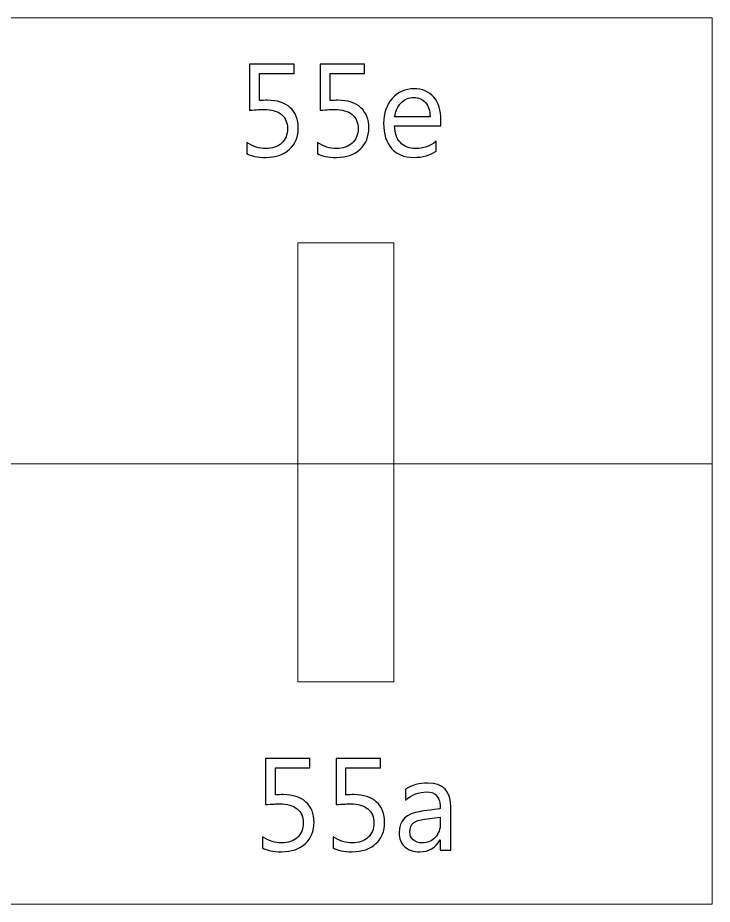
# Model space of a CAD drawing. Header units: centimetres. Extents: x -494 to 505, y -672 to 577.
# Drawn here: x -1.7 to 55.3, y 503.1 to 575.8 of the extents above; entities that cross this region are included whole.
import ezdxf

# ---------------------------------------------------------------- set-up
doc = ezdxf.new("R2010")
doc.units = ezdxf.units.CM
doc.header["$MEASUREMENT"] = 0
doc.layers.add('Camada 1', color=7, linetype='Continuous')
doc.layers.add('Camada 2', color=10, linetype='Continuous')

msp = doc.modelspace()

# ---------------------------------------------------------------- linework, layer by layer
at = {"layer": 'Camada 1', "lineweight": 9}
msp.add_lwpolyline([(21.272246, 521.302996), (29.149802, 521.302996), (29.149802, 557.360836), (21.272246, 557.360836), (21.272246, 521.302996)], close=True, dxfattribs=at)
for points in [[(-145.138902, 575.831208), (-145.138902, 575.831208), (55.280306, 575.830192), (55.280306, 575.830192), (55.280306, 575.830192), (55.280306, 575.830192), (55.280306, 503.05716), (55.280306, 503.05716), (55.280306, 503.05716), (55.280306, 503.05716), (-145.138902, 503.063764), (-145.138902, 503.063764), (-145.138902, 503.063764), (-145.138902, 503.063764), (-145.138902, 575.831208), (-145.138902, 575.831208)], [(-145.138902, 539.208472), (-145.138902, 539.208472), (55.280306, 539.207964), (55.280306, 539.207964), (55.280306, 539.207964), (55.280306, 539.207964), (55.280306, 503.05716), (55.280306, 503.05716), (55.280306, 503.05716), (55.280306, 503.05716), (-145.138902, 503.060462), (-145.138902, 503.060462), (-145.138902, 503.060462), (-145.138902, 503.060462), (-145.138902, 539.208472), (-145.138902, 539.208472)]]:
    msp.add_open_spline(points, degree=3, knots=[0, 0, 0, 0, 0.2, 0.2, 0.2, 0.20000001, 0.4, 0.4, 0.4, 0.40000001, 0.6, 0.6, 0.6, 0.60000001, 1, 1, 1, 1], dxfattribs=at)
at = {"layer": 'Camada 2'}
for points, knots in [([(17.074388, 564.67756), (17.074388, 564.67756), (17.074388, 565.591452), (17.074388, 565.591452), (17.074388, 565.591452), (17.588738, 565.254648), (18.111978, 565.085992), (18.644108, 565.085992), (18.644108, 565.085992), (19.176492, 565.085992), (19.604736, 565.236614), (19.930872, 565.537604), (19.930872, 565.537604), (20.255484, 565.83707), (20.418552, 566.236612), (20.418552, 566.733182), (20.418552, 566.733182), (20.418552, 567.225942), (20.251674, 567.61126), (19.920204, 567.887104), (19.920204, 567.887104), (19.586956, 568.163202), (19.111976, 568.301124), (18.491962, 568.301124), (18.491962, 568.301124), (18.282158, 568.301124), (17.88795, 568.279788), (17.310862, 568.238386), (17.310862, 568.238386), (17.310862, 568.238386), (17.310862, 572.021716), (17.310862, 572.021716), (17.310862, 572.021716), (17.310862, 572.021716), (20.956016, 572.021716), (20.956016, 572.021716), (20.956016, 572.021716), (20.956016, 572.021716), (20.956016, 571.247524), (20.956016, 571.247524), (20.956016, 571.247524), (20.956016, 571.247524), (18.12798, 571.247524), (18.12798, 571.247524), (18.12798, 571.247524), (18.12798, 571.247524), (18.12798, 569.03239), (18.12798, 569.03239), (18.12798, 569.03239), (18.359374, 569.046614), (18.57248, 569.05398), (18.769584, 569.05398), (18.769584, 569.05398), (19.574256, 569.05398), (20.19808, 568.851288), (20.63877, 568.44819), (20.63877, 568.44819), (21.079714, 568.044838), (21.300186, 567.491118), (21.300186, 566.788554), (21.300186, 566.788554), (21.300186, 566.061098), (21.063712, 565.474866), (20.588732, 565.032398), (20.588732, 565.032398), (20.113752, 564.587898), (19.46148, 564.365648), (18.635218, 564.365648), (18.635218, 564.365648), (17.938242, 564.365648), (17.418304, 564.469534), (17.074388, 564.67756)], [0, 0, 0, 0, 0.052631579, 0.052631579, 0.052631579, 0.052631589, 0.105263158, 0.105263158, 0.105263158, 0.105263168, 0.157894737, 0.157894737, 0.157894737, 0.157894747, 0.210526316, 0.210526316, 0.210526316, 0.210526326, 0.263157895, 0.263157895, 0.263157895, 0.263157905, 0.315789474, 0.315789474, 0.315789474, 0.315789484, 0.368421053, 0.368421053, 0.368421053, 0.368421063, 0.421052632, 0.421052632, 0.421052632, 0.421052642, 0.473684211, 0.473684211, 0.473684211, 0.473684221, 0.526315789, 0.526315789, 0.526315789, 0.526315799, 0.578947368, 0.578947368, 0.578947368, 0.578947378, 0.631578947, 0.631578947, 0.631578947, 0.631578957, 0.684210526, 0.684210526, 0.684210526, 0.684210536, 0.736842105, 0.736842105, 0.736842105, 0.736842115, 0.789473684, 0.789473684, 0.789473684, 0.789473694, 0.842105263, 0.842105263, 0.842105263, 0.842105273, 0.894736842, 0.894736842, 0.894736842, 0.894736852, 1, 1, 1, 1]), ([(22.87016, 564.67756), (22.87016, 564.67756), (22.87016, 565.591452), (22.87016, 565.591452), (22.87016, 565.591452), (23.38451, 565.254648), (23.90775, 565.085992), (24.43988, 565.085992), (24.43988, 565.085992), (24.972264, 565.085992), (25.400508, 565.236614), (25.726644, 565.537604), (25.726644, 565.537604), (26.051256, 565.83707), (26.214324, 566.236612), (26.214324, 566.733182), (26.214324, 566.733182), (26.214324, 567.225942), (26.047446, 567.61126), (25.715976, 567.887104), (25.715976, 567.887104), (25.382728, 568.163202), (24.907748, 568.301124), (24.287734, 568.301124), (24.287734, 568.301124), (24.07793, 568.301124), (23.683722, 568.279788), (23.106634, 568.238386), (23.106634, 568.238386), (23.106634, 568.238386), (23.106634, 572.021716), (23.106634, 572.021716), (23.106634, 572.021716), (23.106634, 572.021716), (26.751788, 572.021716), (26.751788, 572.021716), (26.751788, 572.021716), (26.751788, 572.021716), (26.751788, 571.247524), (26.751788, 571.247524), (26.751788, 571.247524), (26.751788, 571.247524), (23.923752, 571.247524), (23.923752, 571.247524), (23.923752, 571.247524), (23.923752, 571.247524), (23.923752, 569.03239), (23.923752, 569.03239), (23.923752, 569.03239), (24.155146, 569.046614), (24.368252, 569.05398), (24.565356, 569.05398), (24.565356, 569.05398), (25.370028, 569.05398), (25.993852, 568.851288), (26.434542, 568.44819), (26.434542, 568.44819), (26.875486, 568.044838), (27.095958, 567.491118), (27.095958, 566.788554), (27.095958, 566.788554), (27.095958, 566.061098), (26.859484, 565.474866), (26.384504, 565.032398), (26.384504, 565.032398), (25.909524, 564.587898), (25.257252, 564.365648), (24.43099, 564.365648), (24.43099, 564.365648), (23.734014, 564.365648), (23.214076, 564.469534), (22.87016, 564.67756)], [0, 0, 0, 0, 0.052631579, 0.052631579, 0.052631579, 0.052631589, 0.105263158, 0.105263158, 0.105263158, 0.105263168, 0.157894737, 0.157894737, 0.157894737, 0.157894747, 0.210526316, 0.210526316, 0.210526316, 0.210526326, 0.263157895, 0.263157895, 0.263157895, 0.263157905, 0.315789474, 0.315789474, 0.315789474, 0.315789484, 0.368421053, 0.368421053, 0.368421053, 0.368421063, 0.421052632, 0.421052632, 0.421052632, 0.421052642, 0.473684211, 0.473684211, 0.473684211, 0.473684221, 0.526315789, 0.526315789, 0.526315789, 0.526315799, 0.578947368, 0.578947368, 0.578947368, 0.578947378, 0.631578947, 0.631578947, 0.631578947, 0.631578957, 0.684210526, 0.684210526, 0.684210526, 0.684210536, 0.736842105, 0.736842105, 0.736842105, 0.736842115, 0.789473684, 0.789473684, 0.789473684, 0.789473694, 0.842105263, 0.842105263, 0.842105263, 0.842105273, 0.894736842, 0.894736842, 0.894736842, 0.894736852, 1, 1, 1, 1]), ([(32.999172, 566.967878), (32.999172, 566.967878), (29.203396, 566.967878), (29.203396, 566.967878), (29.203396, 566.967878), (29.217874, 566.367422), (29.379164, 565.903364), (29.685488, 565.577228), (29.685488, 565.577228), (29.993844, 565.24906), (30.416754, 565.085992), (30.954472, 565.085992), (30.954472, 565.085992), (31.560262, 565.085992), (32.11576, 565.286906), (32.622998, 565.688226), (32.622998, 565.688226), (32.622998, 565.688226), (32.622998, 564.881776), (32.622998, 564.881776), (32.622998, 564.881776), (32.151574, 564.537606), (31.526226, 564.365648), (30.750002, 564.365648), (30.750002, 564.365648), (29.992066, 564.365648), (29.395166, 564.609488), (28.961588, 565.098692), (28.961588, 565.098692), (28.527756, 565.587896), (28.311094, 566.275982), (28.311094, 567.161426), (28.311094, 567.161426), (28.311094, 568.000134), (28.547568, 568.681108), (29.022548, 569.209682), (29.022548, 569.209682), (29.497528, 569.736732), (30.085284, 570.00013), (30.789626, 570.00013), (30.789626, 570.00013), (31.49219, 570.00013), (32.036766, 569.772546), (32.422084, 569.317378), (32.422084, 569.317378), (32.807402, 568.86221), (32.999172, 568.229496), (32.999172, 567.41949), (32.999172, 567.41949), (32.999172, 567.41949), (32.999172, 566.967878), (32.999172, 566.967878)], [0, 0, 0, 0, 0.071428571, 0.071428571, 0.071428571, 0.071428581, 0.142857143, 0.142857143, 0.142857143, 0.142857153, 0.214285714, 0.214285714, 0.214285714, 0.214285724, 0.285714286, 0.285714286, 0.285714286, 0.285714296, 0.357142857, 0.357142857, 0.357142857, 0.357142867, 0.428571429, 0.428571429, 0.428571429, 0.428571439, 0.5, 0.5, 0.5, 0.50000001, 0.571428571, 0.571428571, 0.571428571, 0.571428581, 0.642857143, 0.642857143, 0.642857143, 0.642857153, 0.714285714, 0.714285714, 0.714285714, 0.714285724, 0.785714286, 0.785714286, 0.785714286, 0.785714296, 0.857142857, 0.857142857, 0.857142857, 0.857142867, 1, 1, 1, 1]), ([(32.117538, 567.699144), (32.113982, 568.197238), (31.99384, 568.586112), (31.757366, 568.863988), (31.757366, 568.863988), (31.520638, 569.14161), (31.192724, 569.279786), (30.77337, 569.279786), (30.77337, 569.279786), (30.368494, 569.279786), (30.022546, 569.134498), (29.739336, 568.842398), (29.739336, 568.842398), (29.456126, 568.550298), (29.280612, 568.170314), (29.214318, 567.699144), (29.214318, 567.699144), (29.214318, 567.699144), (32.117538, 567.699144), (32.117538, 567.699144)], [0, 0, 0, 0, 0.166666667, 0.166666667, 0.166666667, 0.166666677, 0.333333333, 0.333333333, 0.333333333, 0.333333343, 0.5, 0.5, 0.5, 0.50000001, 0.666666667, 0.666666667, 0.666666667, 0.666666677, 1, 1, 1, 1]), ([(18.369788, 507.67996), (18.369788, 507.67996), (18.369788, 508.593852), (18.369788, 508.593852), (18.369788, 508.593852), (18.884138, 508.257048), (19.407378, 508.088392), (19.939508, 508.088392), (19.939508, 508.088392), (20.471892, 508.088392), (20.900136, 508.239014), (21.226272, 508.540004), (21.226272, 508.540004), (21.550884, 508.83947), (21.713952, 509.239012), (21.713952, 509.735582), (21.713952, 509.735582), (21.713952, 510.228342), (21.547074, 510.61366), (21.215604, 510.889504), (21.215604, 510.889504), (20.882356, 511.165602), (20.407376, 511.303524), (19.787362, 511.303524), (19.787362, 511.303524), (19.577558, 511.303524), (19.18335, 511.282188), (18.606262, 511.240786), (18.606262, 511.240786), (18.606262, 511.240786), (18.606262, 515.024116), (18.606262, 515.024116), (18.606262, 515.024116), (18.606262, 515.024116), (22.251416, 515.024116), (22.251416, 515.024116), (22.251416, 515.024116), (22.251416, 515.024116), (22.251416, 514.249924), (22.251416, 514.249924), (22.251416, 514.249924), (22.251416, 514.249924), (19.42338, 514.249924), (19.42338, 514.249924), (19.42338, 514.249924), (19.42338, 514.249924), (19.42338, 512.03479), (19.42338, 512.03479), (19.42338, 512.03479), (19.654774, 512.049014), (19.86788, 512.05638), (20.064984, 512.05638), (20.064984, 512.05638), (20.869656, 512.05638), (21.49348, 511.853688), (21.93417, 511.45059), (21.93417, 511.45059), (22.375114, 511.047238), (22.595586, 510.493518), (22.595586, 509.790954), (22.595586, 509.790954), (22.595586, 509.063498), (22.359112, 508.477266), (21.884132, 508.034798), (21.884132, 508.034798), (21.409152, 507.590298), (20.75688, 507.368048), (19.930618, 507.368048), (19.930618, 507.368048), (19.233642, 507.368048), (18.713704, 507.471934), (18.369788, 507.67996)], [0, 0, 0, 0, 0.052631579, 0.052631579, 0.052631579, 0.052631589, 0.105263158, 0.105263158, 0.105263158, 0.105263168, 0.157894737, 0.157894737, 0.157894737, 0.157894747, 0.210526316, 0.210526316, 0.210526316, 0.210526326, 0.263157895, 0.263157895, 0.263157895, 0.263157905, 0.315789474, 0.315789474, 0.315789474, 0.315789484, 0.368421053, 0.368421053, 0.368421053, 0.368421063, 0.421052632, 0.421052632, 0.421052632, 0.421052642, 0.473684211, 0.473684211, 0.473684211, 0.473684221, 0.526315789, 0.526315789, 0.526315789, 0.526315799, 0.578947368, 0.578947368, 0.578947368, 0.578947378, 0.631578947, 0.631578947, 0.631578947, 0.631578957, 0.684210526, 0.684210526, 0.684210526, 0.684210536, 0.736842105, 0.736842105, 0.736842105, 0.736842115, 0.789473684, 0.789473684, 0.789473684, 0.789473694, 0.842105263, 0.842105263, 0.842105263, 0.842105273, 0.894736842, 0.894736842, 0.894736842, 0.894736852, 1, 1, 1, 1]), ([(24.16556, 507.67996), (24.16556, 507.67996), (24.16556, 508.593852), (24.16556, 508.593852), (24.16556, 508.593852), (24.67991, 508.257048), (25.20315, 508.088392), (25.73528, 508.088392), (25.73528, 508.088392), (26.267664, 508.088392), (26.695908, 508.239014), (27.022044, 508.540004), (27.022044, 508.540004), (27.346656, 508.83947), (27.509724, 509.239012), (27.509724, 509.735582), (27.509724, 509.735582), (27.509724, 510.228342), (27.342846, 510.61366), (27.011376, 510.889504), (27.011376, 510.889504), (26.678128, 511.165602), (26.203148, 511.303524), (25.583134, 511.303524), (25.583134, 511.303524), (25.37333, 511.303524), (24.979122, 511.282188), (24.402034, 511.240786), (24.402034, 511.240786), (24.402034, 511.240786), (24.402034, 515.024116), (24.402034, 515.024116), (24.402034, 515.024116), (24.402034, 515.024116), (28.047188, 515.024116), (28.047188, 515.024116), (28.047188, 515.024116), (28.047188, 515.024116), (28.047188, 514.249924), (28.047188, 514.249924), (28.047188, 514.249924), (28.047188, 514.249924), (25.219152, 514.249924), (25.219152, 514.249924), (25.219152, 514.249924), (25.219152, 514.249924), (25.219152, 512.03479), (25.219152, 512.03479), (25.219152, 512.03479), (25.450546, 512.049014), (25.663652, 512.05638), (25.860756, 512.05638), (25.860756, 512.05638), (26.665428, 512.05638), (27.289252, 511.853688), (27.729942, 511.45059), (27.729942, 511.45059), (28.170886, 511.047238), (28.391358, 510.493518), (28.391358, 509.790954), (28.391358, 509.790954), (28.391358, 509.063498), (28.154884, 508.477266), (27.679904, 508.034798), (27.679904, 508.034798), (27.204924, 507.590298), (26.552652, 507.368048), (25.72639, 507.368048), (25.72639, 507.368048), (25.029414, 507.368048), (24.509476, 507.471934), (24.16556, 507.67996)], [0, 0, 0, 0, 0.052631579, 0.052631579, 0.052631579, 0.052631589, 0.105263158, 0.105263158, 0.105263158, 0.105263168, 0.157894737, 0.157894737, 0.157894737, 0.157894747, 0.210526316, 0.210526316, 0.210526316, 0.210526326, 0.263157895, 0.263157895, 0.263157895, 0.263157905, 0.315789474, 0.315789474, 0.315789474, 0.315789484, 0.368421053, 0.368421053, 0.368421053, 0.368421063, 0.421052632, 0.421052632, 0.421052632, 0.421052642, 0.473684211, 0.473684211, 0.473684211, 0.473684221, 0.526315789, 0.526315789, 0.526315789, 0.526315799, 0.578947368, 0.578947368, 0.578947368, 0.578947378, 0.631578947, 0.631578947, 0.631578947, 0.631578957, 0.684210526, 0.684210526, 0.684210526, 0.684210536, 0.736842105, 0.736842105, 0.736842105, 0.736842115, 0.789473684, 0.789473684, 0.789473684, 0.789473694, 0.842105263, 0.842105263, 0.842105263, 0.842105273, 0.894736842, 0.894736842, 0.894736842, 0.894736852, 1, 1, 1, 1]), ([(33.821624, 507.49708), (33.821624, 507.49708), (32.961326, 507.49708), (32.961326, 507.49708), (32.961326, 507.49708), (32.961326, 507.49708), (32.961326, 508.337566), (32.961326, 508.337566), (32.961326, 508.337566), (32.961326, 508.337566), (32.939736, 508.337566), (32.939736, 508.337566), (32.939736, 508.337566), (32.56534, 507.690628), (32.015176, 507.368048), (31.285688, 507.368048), (31.285688, 507.368048), (30.749748, 507.368048), (30.330394, 507.509526), (30.027626, 507.794514), (30.027626, 507.794514), (29.724604, 508.077724), (29.574236, 508.454152), (29.574236, 508.923544), (29.574236, 508.923544), (29.574236, 509.92913), (30.165548, 510.515108), (31.348426, 510.679954), (31.348426, 510.679954), (31.348426, 510.679954), (32.961326, 510.90576), (32.961326, 510.90576), (32.961326, 510.90576), (32.961326, 511.823208), (32.59201, 512.282186), (31.853886, 512.282186), (31.853886, 512.282186), (31.206694, 512.282186), (30.622494, 512.059936), (30.101032, 511.615436), (30.101032, 511.615436), (30.101032, 511.615436), (30.101032, 512.49707), (30.101032, 512.49707), (30.101032, 512.49707), (30.629606, 512.834128), (31.237174, 513.00253), (31.927292, 513.00253), (31.927292, 513.00253), (33.190688, 513.00253), (33.821624, 512.334002), (33.821624, 510.995422), (33.821624, 510.995422), (33.821624, 510.995422), (33.821624, 507.49708), (33.821624, 507.49708)], [0, 0, 0, 0, 0.066666667, 0.066666667, 0.066666667, 0.066666677, 0.133333333, 0.133333333, 0.133333333, 0.133333343, 0.2, 0.2, 0.2, 0.20000001, 0.266666667, 0.266666667, 0.266666667, 0.266666677, 0.333333333, 0.333333333, 0.333333333, 0.333333343, 0.4, 0.4, 0.4, 0.40000001, 0.466666667, 0.466666667, 0.466666667, 0.466666677, 0.533333333, 0.533333333, 0.533333333, 0.533333343, 0.6, 0.6, 0.6, 0.60000001, 0.666666667, 0.666666667, 0.666666667, 0.666666677, 0.733333333, 0.733333333, 0.733333333, 0.733333343, 0.8, 0.8, 0.8, 0.80000001, 0.866666667, 0.866666667, 0.866666667, 0.866666677, 1, 1, 1, 1]), ([(32.961326, 510.217674), (32.961326, 510.217674), (31.663894, 510.03835), (31.663894, 510.03835), (31.663894, 510.03835), (31.264098, 509.982724), (30.963108, 509.882394), (30.76067, 509.740916), (30.76067, 509.740916), (30.557978, 509.597406), (30.45587, 509.346454), (30.45587, 508.984504), (30.45587, 508.984504), (30.45587, 508.721106), (30.549088, 508.505968), (30.737302, 508.339344), (30.737302, 508.339344), (30.923738, 508.17272), (31.174436, 508.088392), (31.48457, 508.088392), (31.48457, 508.088392), (31.912814, 508.088392), (32.265874, 508.239014), (32.54375, 508.538226), (32.54375, 508.538226), (32.821626, 508.83947), (32.961326, 509.2192), (32.961326, 509.679956), (32.961326, 509.679956), (32.961326, 509.679956), (32.961326, 510.217674), (32.961326, 510.217674)], [0, 0, 0, 0, 0.111111111, 0.111111111, 0.111111111, 0.111111121, 0.222222222, 0.222222222, 0.222222222, 0.222222232, 0.333333333, 0.333333333, 0.333333333, 0.333333343, 0.444444444, 0.444444444, 0.444444444, 0.444444454, 0.555555556, 0.555555556, 0.555555556, 0.555555566, 0.666666667, 0.666666667, 0.666666667, 0.666666677, 0.777777778, 0.777777778, 0.777777778, 0.777777788, 1, 1, 1, 1])]:
    msp.add_open_spline(points, degree=3, knots=knots, dxfattribs=at)
at = {"layer": 'Camada 2', "lineweight": 9}
for points, knots in [([(17.074388, 564.67756), (17.074388, 564.67756), (17.074388, 565.591452), (17.074388, 565.591452), (17.074388, 565.591452), (17.588738, 565.254648), (18.111978, 565.085992), (18.644108, 565.085992), (18.644108, 565.085992), (19.176492, 565.085992), (19.604736, 565.236614), (19.930872, 565.537604), (19.930872, 565.537604), (20.255484, 565.83707), (20.418552, 566.236612), (20.418552, 566.733182), (20.418552, 566.733182), (20.418552, 567.225942), (20.251674, 567.61126), (19.920204, 567.887104), (19.920204, 567.887104), (19.586956, 568.163202), (19.111976, 568.301124), (18.491962, 568.301124), (18.491962, 568.301124), (18.282158, 568.301124), (17.88795, 568.279788), (17.310862, 568.238386), (17.310862, 568.238386), (17.310862, 568.238386), (17.310862, 572.021716), (17.310862, 572.021716), (17.310862, 572.021716), (17.310862, 572.021716), (20.956016, 572.021716), (20.956016, 572.021716), (20.956016, 572.021716), (20.956016, 572.021716), (20.956016, 571.247524), (20.956016, 571.247524), (20.956016, 571.247524), (20.956016, 571.247524), (18.12798, 571.247524), (18.12798, 571.247524), (18.12798, 571.247524), (18.12798, 571.247524), (18.12798, 569.03239), (18.12798, 569.03239), (18.12798, 569.03239), (18.359374, 569.046614), (18.57248, 569.05398), (18.769584, 569.05398), (18.769584, 569.05398), (19.574256, 569.05398), (20.19808, 568.851288), (20.63877, 568.44819), (20.63877, 568.44819), (21.079714, 568.044838), (21.300186, 567.491118), (21.300186, 566.788554), (21.300186, 566.788554), (21.300186, 566.061098), (21.063712, 565.474866), (20.588732, 565.032398), (20.588732, 565.032398), (20.113752, 564.587898), (19.46148, 564.365648), (18.635218, 564.365648), (18.635218, 564.365648), (17.938242, 564.365648), (17.418304, 564.469534), (17.074388, 564.67756)], [0, 0, 0, 0, 0.052631579, 0.052631579, 0.052631579, 0.052631589, 0.105263158, 0.105263158, 0.105263158, 0.105263168, 0.157894737, 0.157894737, 0.157894737, 0.157894747, 0.210526316, 0.210526316, 0.210526316, 0.210526326, 0.263157895, 0.263157895, 0.263157895, 0.263157905, 0.315789474, 0.315789474, 0.315789474, 0.315789484, 0.368421053, 0.368421053, 0.368421053, 0.368421063, 0.421052632, 0.421052632, 0.421052632, 0.421052642, 0.473684211, 0.473684211, 0.473684211, 0.473684221, 0.526315789, 0.526315789, 0.526315789, 0.526315799, 0.578947368, 0.578947368, 0.578947368, 0.578947378, 0.631578947, 0.631578947, 0.631578947, 0.631578957, 0.684210526, 0.684210526, 0.684210526, 0.684210536, 0.736842105, 0.736842105, 0.736842105, 0.736842115, 0.789473684, 0.789473684, 0.789473684, 0.789473694, 0.842105263, 0.842105263, 0.842105263, 0.842105273, 0.894736842, 0.894736842, 0.894736842, 0.894736852, 1, 1, 1, 1]), ([(22.87016, 564.67756), (22.87016, 564.67756), (22.87016, 565.591452), (22.87016, 565.591452), (22.87016, 565.591452), (23.38451, 565.254648), (23.90775, 565.085992), (24.43988, 565.085992), (24.43988, 565.085992), (24.972264, 565.085992), (25.400508, 565.236614), (25.726644, 565.537604), (25.726644, 565.537604), (26.051256, 565.83707), (26.214324, 566.236612), (26.214324, 566.733182), (26.214324, 566.733182), (26.214324, 567.225942), (26.047446, 567.61126), (25.715976, 567.887104), (25.715976, 567.887104), (25.382728, 568.163202), (24.907748, 568.301124), (24.287734, 568.301124), (24.287734, 568.301124), (24.07793, 568.301124), (23.683722, 568.279788), (23.106634, 568.238386), (23.106634, 568.238386), (23.106634, 568.238386), (23.106634, 572.021716), (23.106634, 572.021716), (23.106634, 572.021716), (23.106634, 572.021716), (26.751788, 572.021716), (26.751788, 572.021716), (26.751788, 572.021716), (26.751788, 572.021716), (26.751788, 571.247524), (26.751788, 571.247524), (26.751788, 571.247524), (26.751788, 571.247524), (23.923752, 571.247524), (23.923752, 571.247524), (23.923752, 571.247524), (23.923752, 571.247524), (23.923752, 569.03239), (23.923752, 569.03239), (23.923752, 569.03239), (24.155146, 569.046614), (24.368252, 569.05398), (24.565356, 569.05398), (24.565356, 569.05398), (25.370028, 569.05398), (25.993852, 568.851288), (26.434542, 568.44819), (26.434542, 568.44819), (26.875486, 568.044838), (27.095958, 567.491118), (27.095958, 566.788554), (27.095958, 566.788554), (27.095958, 566.061098), (26.859484, 565.474866), (26.384504, 565.032398), (26.384504, 565.032398), (25.909524, 564.587898), (25.257252, 564.365648), (24.43099, 564.365648), (24.43099, 564.365648), (23.734014, 564.365648), (23.214076, 564.469534), (22.87016, 564.67756)], [0, 0, 0, 0, 0.052631579, 0.052631579, 0.052631579, 0.052631589, 0.105263158, 0.105263158, 0.105263158, 0.105263168, 0.157894737, 0.157894737, 0.157894737, 0.157894747, 0.210526316, 0.210526316, 0.210526316, 0.210526326, 0.263157895, 0.263157895, 0.263157895, 0.263157905, 0.315789474, 0.315789474, 0.315789474, 0.315789484, 0.368421053, 0.368421053, 0.368421053, 0.368421063, 0.421052632, 0.421052632, 0.421052632, 0.421052642, 0.473684211, 0.473684211, 0.473684211, 0.473684221, 0.526315789, 0.526315789, 0.526315789, 0.526315799, 0.578947368, 0.578947368, 0.578947368, 0.578947378, 0.631578947, 0.631578947, 0.631578947, 0.631578957, 0.684210526, 0.684210526, 0.684210526, 0.684210536, 0.736842105, 0.736842105, 0.736842105, 0.736842115, 0.789473684, 0.789473684, 0.789473684, 0.789473694, 0.842105263, 0.842105263, 0.842105263, 0.842105273, 0.894736842, 0.894736842, 0.894736842, 0.894736852, 1, 1, 1, 1]), ([(32.999172, 566.967878), (32.999172, 566.967878), (29.203396, 566.967878), (29.203396, 566.967878), (29.203396, 566.967878), (29.217874, 566.367422), (29.379164, 565.903364), (29.685488, 565.577228), (29.685488, 565.577228), (29.993844, 565.24906), (30.416754, 565.085992), (30.954472, 565.085992), (30.954472, 565.085992), (31.560262, 565.085992), (32.11576, 565.286906), (32.622998, 565.688226), (32.622998, 565.688226), (32.622998, 565.688226), (32.622998, 564.881776), (32.622998, 564.881776), (32.622998, 564.881776), (32.151574, 564.537606), (31.526226, 564.365648), (30.750002, 564.365648), (30.750002, 564.365648), (29.992066, 564.365648), (29.395166, 564.609488), (28.961588, 565.098692), (28.961588, 565.098692), (28.527756, 565.587896), (28.311094, 566.275982), (28.311094, 567.161426), (28.311094, 567.161426), (28.311094, 568.000134), (28.547568, 568.681108), (29.022548, 569.209682), (29.022548, 569.209682), (29.497528, 569.736732), (30.085284, 570.00013), (30.789626, 570.00013), (30.789626, 570.00013), (31.49219, 570.00013), (32.036766, 569.772546), (32.422084, 569.317378), (32.422084, 569.317378), (32.807402, 568.86221), (32.999172, 568.229496), (32.999172, 567.41949), (32.999172, 567.41949), (32.999172, 567.41949), (32.999172, 566.967878), (32.999172, 566.967878)], [0, 0, 0, 0, 0.071428571, 0.071428571, 0.071428571, 0.071428581, 0.142857143, 0.142857143, 0.142857143, 0.142857153, 0.214285714, 0.214285714, 0.214285714, 0.214285724, 0.285714286, 0.285714286, 0.285714286, 0.285714296, 0.357142857, 0.357142857, 0.357142857, 0.357142867, 0.428571429, 0.428571429, 0.428571429, 0.428571439, 0.5, 0.5, 0.5, 0.50000001, 0.571428571, 0.571428571, 0.571428571, 0.571428581, 0.642857143, 0.642857143, 0.642857143, 0.642857153, 0.714285714, 0.714285714, 0.714285714, 0.714285724, 0.785714286, 0.785714286, 0.785714286, 0.785714296, 0.857142857, 0.857142857, 0.857142857, 0.857142867, 1, 1, 1, 1]), ([(32.117538, 567.699144), (32.113982, 568.197238), (31.99384, 568.586112), (31.757366, 568.863988), (31.757366, 568.863988), (31.520638, 569.14161), (31.192724, 569.279786), (30.77337, 569.279786), (30.77337, 569.279786), (30.368494, 569.279786), (30.022546, 569.134498), (29.739336, 568.842398), (29.739336, 568.842398), (29.456126, 568.550298), (29.280612, 568.170314), (29.214318, 567.699144), (29.214318, 567.699144), (29.214318, 567.699144), (32.117538, 567.699144), (32.117538, 567.699144)], [0, 0, 0, 0, 0.166666667, 0.166666667, 0.166666667, 0.166666677, 0.333333333, 0.333333333, 0.333333333, 0.333333343, 0.5, 0.5, 0.5, 0.50000001, 0.666666667, 0.666666667, 0.666666667, 0.666666677, 1, 1, 1, 1]), ([(18.369788, 507.67996), (18.369788, 507.67996), (18.369788, 508.593852), (18.369788, 508.593852), (18.369788, 508.593852), (18.884138, 508.257048), (19.407378, 508.088392), (19.939508, 508.088392), (19.939508, 508.088392), (20.471892, 508.088392), (20.900136, 508.239014), (21.226272, 508.540004), (21.226272, 508.540004), (21.550884, 508.83947), (21.713952, 509.239012), (21.713952, 509.735582), (21.713952, 509.735582), (21.713952, 510.228342), (21.547074, 510.61366), (21.215604, 510.889504), (21.215604, 510.889504), (20.882356, 511.165602), (20.407376, 511.303524), (19.787362, 511.303524), (19.787362, 511.303524), (19.577558, 511.303524), (19.18335, 511.282188), (18.606262, 511.240786), (18.606262, 511.240786), (18.606262, 511.240786), (18.606262, 515.024116), (18.606262, 515.024116), (18.606262, 515.024116), (18.606262, 515.024116), (22.251416, 515.024116), (22.251416, 515.024116), (22.251416, 515.024116), (22.251416, 515.024116), (22.251416, 514.249924), (22.251416, 514.249924), (22.251416, 514.249924), (22.251416, 514.249924), (19.42338, 514.249924), (19.42338, 514.249924), (19.42338, 514.249924), (19.42338, 514.249924), (19.42338, 512.03479), (19.42338, 512.03479), (19.42338, 512.03479), (19.654774, 512.049014), (19.86788, 512.05638), (20.064984, 512.05638), (20.064984, 512.05638), (20.869656, 512.05638), (21.49348, 511.853688), (21.93417, 511.45059), (21.93417, 511.45059), (22.375114, 511.047238), (22.595586, 510.493518), (22.595586, 509.790954), (22.595586, 509.790954), (22.595586, 509.063498), (22.359112, 508.477266), (21.884132, 508.034798), (21.884132, 508.034798), (21.409152, 507.590298), (20.75688, 507.368048), (19.930618, 507.368048), (19.930618, 507.368048), (19.233642, 507.368048), (18.713704, 507.471934), (18.369788, 507.67996)], [0, 0, 0, 0, 0.052631579, 0.052631579, 0.052631579, 0.052631589, 0.105263158, 0.105263158, 0.105263158, 0.105263168, 0.157894737, 0.157894737, 0.157894737, 0.157894747, 0.210526316, 0.210526316, 0.210526316, 0.210526326, 0.263157895, 0.263157895, 0.263157895, 0.263157905, 0.315789474, 0.315789474, 0.315789474, 0.315789484, 0.368421053, 0.368421053, 0.368421053, 0.368421063, 0.421052632, 0.421052632, 0.421052632, 0.421052642, 0.473684211, 0.473684211, 0.473684211, 0.473684221, 0.526315789, 0.526315789, 0.526315789, 0.526315799, 0.578947368, 0.578947368, 0.578947368, 0.578947378, 0.631578947, 0.631578947, 0.631578947, 0.631578957, 0.684210526, 0.684210526, 0.684210526, 0.684210536, 0.736842105, 0.736842105, 0.736842105, 0.736842115, 0.789473684, 0.789473684, 0.789473684, 0.789473694, 0.842105263, 0.842105263, 0.842105263, 0.842105273, 0.894736842, 0.894736842, 0.894736842, 0.894736852, 1, 1, 1, 1]), ([(24.16556, 507.67996), (24.16556, 507.67996), (24.16556, 508.593852), (24.16556, 508.593852), (24.16556, 508.593852), (24.67991, 508.257048), (25.20315, 508.088392), (25.73528, 508.088392), (25.73528, 508.088392), (26.267664, 508.088392), (26.695908, 508.239014), (27.022044, 508.540004), (27.022044, 508.540004), (27.346656, 508.83947), (27.509724, 509.239012), (27.509724, 509.735582), (27.509724, 509.735582), (27.509724, 510.228342), (27.342846, 510.61366), (27.011376, 510.889504), (27.011376, 510.889504), (26.678128, 511.165602), (26.203148, 511.303524), (25.583134, 511.303524), (25.583134, 511.303524), (25.37333, 511.303524), (24.979122, 511.282188), (24.402034, 511.240786), (24.402034, 511.240786), (24.402034, 511.240786), (24.402034, 515.024116), (24.402034, 515.024116), (24.402034, 515.024116), (24.402034, 515.024116), (28.047188, 515.024116), (28.047188, 515.024116), (28.047188, 515.024116), (28.047188, 515.024116), (28.047188, 514.249924), (28.047188, 514.249924), (28.047188, 514.249924), (28.047188, 514.249924), (25.219152, 514.249924), (25.219152, 514.249924), (25.219152, 514.249924), (25.219152, 514.249924), (25.219152, 512.03479), (25.219152, 512.03479), (25.219152, 512.03479), (25.450546, 512.049014), (25.663652, 512.05638), (25.860756, 512.05638), (25.860756, 512.05638), (26.665428, 512.05638), (27.289252, 511.853688), (27.729942, 511.45059), (27.729942, 511.45059), (28.170886, 511.047238), (28.391358, 510.493518), (28.391358, 509.790954), (28.391358, 509.790954), (28.391358, 509.063498), (28.154884, 508.477266), (27.679904, 508.034798), (27.679904, 508.034798), (27.204924, 507.590298), (26.552652, 507.368048), (25.72639, 507.368048), (25.72639, 507.368048), (25.029414, 507.368048), (24.509476, 507.471934), (24.16556, 507.67996)], [0, 0, 0, 0, 0.052631579, 0.052631579, 0.052631579, 0.052631589, 0.105263158, 0.105263158, 0.105263158, 0.105263168, 0.157894737, 0.157894737, 0.157894737, 0.157894747, 0.210526316, 0.210526316, 0.210526316, 0.210526326, 0.263157895, 0.263157895, 0.263157895, 0.263157905, 0.315789474, 0.315789474, 0.315789474, 0.315789484, 0.368421053, 0.368421053, 0.368421053, 0.368421063, 0.421052632, 0.421052632, 0.421052632, 0.421052642, 0.473684211, 0.473684211, 0.473684211, 0.473684221, 0.526315789, 0.526315789, 0.526315789, 0.526315799, 0.578947368, 0.578947368, 0.578947368, 0.578947378, 0.631578947, 0.631578947, 0.631578947, 0.631578957, 0.684210526, 0.684210526, 0.684210526, 0.684210536, 0.736842105, 0.736842105, 0.736842105, 0.736842115, 0.789473684, 0.789473684, 0.789473684, 0.789473694, 0.842105263, 0.842105263, 0.842105263, 0.842105273, 0.894736842, 0.894736842, 0.894736842, 0.894736852, 1, 1, 1, 1]), ([(33.821624, 507.49708), (33.821624, 507.49708), (32.961326, 507.49708), (32.961326, 507.49708), (32.961326, 507.49708), (32.961326, 507.49708), (32.961326, 508.337566), (32.961326, 508.337566), (32.961326, 508.337566), (32.961326, 508.337566), (32.939736, 508.337566), (32.939736, 508.337566), (32.939736, 508.337566), (32.56534, 507.690628), (32.015176, 507.368048), (31.285688, 507.368048), (31.285688, 507.368048), (30.749748, 507.368048), (30.330394, 507.509526), (30.027626, 507.794514), (30.027626, 507.794514), (29.724604, 508.077724), (29.574236, 508.454152), (29.574236, 508.923544), (29.574236, 508.923544), (29.574236, 509.92913), (30.165548, 510.515108), (31.348426, 510.679954), (31.348426, 510.679954), (31.348426, 510.679954), (32.961326, 510.90576), (32.961326, 510.90576), (32.961326, 510.90576), (32.961326, 511.823208), (32.59201, 512.282186), (31.853886, 512.282186), (31.853886, 512.282186), (31.206694, 512.282186), (30.622494, 512.059936), (30.101032, 511.615436), (30.101032, 511.615436), (30.101032, 511.615436), (30.101032, 512.49707), (30.101032, 512.49707), (30.101032, 512.49707), (30.629606, 512.834128), (31.237174, 513.00253), (31.927292, 513.00253), (31.927292, 513.00253), (33.190688, 513.00253), (33.821624, 512.334002), (33.821624, 510.995422), (33.821624, 510.995422), (33.821624, 510.995422), (33.821624, 507.49708), (33.821624, 507.49708)], [0, 0, 0, 0, 0.066666667, 0.066666667, 0.066666667, 0.066666677, 0.133333333, 0.133333333, 0.133333333, 0.133333343, 0.2, 0.2, 0.2, 0.20000001, 0.266666667, 0.266666667, 0.266666667, 0.266666677, 0.333333333, 0.333333333, 0.333333333, 0.333333343, 0.4, 0.4, 0.4, 0.40000001, 0.466666667, 0.466666667, 0.466666667, 0.466666677, 0.533333333, 0.533333333, 0.533333333, 0.533333343, 0.6, 0.6, 0.6, 0.60000001, 0.666666667, 0.666666667, 0.666666667, 0.666666677, 0.733333333, 0.733333333, 0.733333333, 0.733333343, 0.8, 0.8, 0.8, 0.80000001, 0.866666667, 0.866666667, 0.866666667, 0.866666677, 1, 1, 1, 1]), ([(32.961326, 510.217674), (32.961326, 510.217674), (31.663894, 510.03835), (31.663894, 510.03835), (31.663894, 510.03835), (31.264098, 509.982724), (30.963108, 509.882394), (30.76067, 509.740916), (30.76067, 509.740916), (30.557978, 509.597406), (30.45587, 509.346454), (30.45587, 508.984504), (30.45587, 508.984504), (30.45587, 508.721106), (30.549088, 508.505968), (30.737302, 508.339344), (30.737302, 508.339344), (30.923738, 508.17272), (31.174436, 508.088392), (31.48457, 508.088392), (31.48457, 508.088392), (31.912814, 508.088392), (32.265874, 508.239014), (32.54375, 508.538226), (32.54375, 508.538226), (32.821626, 508.83947), (32.961326, 509.2192), (32.961326, 509.679956), (32.961326, 509.679956), (32.961326, 509.679956), (32.961326, 510.217674), (32.961326, 510.217674)], [0, 0, 0, 0, 0.111111111, 0.111111111, 0.111111111, 0.111111121, 0.222222222, 0.222222222, 0.222222222, 0.222222232, 0.333333333, 0.333333333, 0.333333333, 0.333333343, 0.444444444, 0.444444444, 0.444444444, 0.444444454, 0.555555556, 0.555555556, 0.555555556, 0.555555566, 0.666666667, 0.666666667, 0.666666667, 0.666666677, 0.777777778, 0.777777778, 0.777777778, 0.777777788, 1, 1, 1, 1])]:
    msp.add_open_spline(points, degree=3, knots=knots, dxfattribs=at)

doc.saveas('drawing.dxf')
